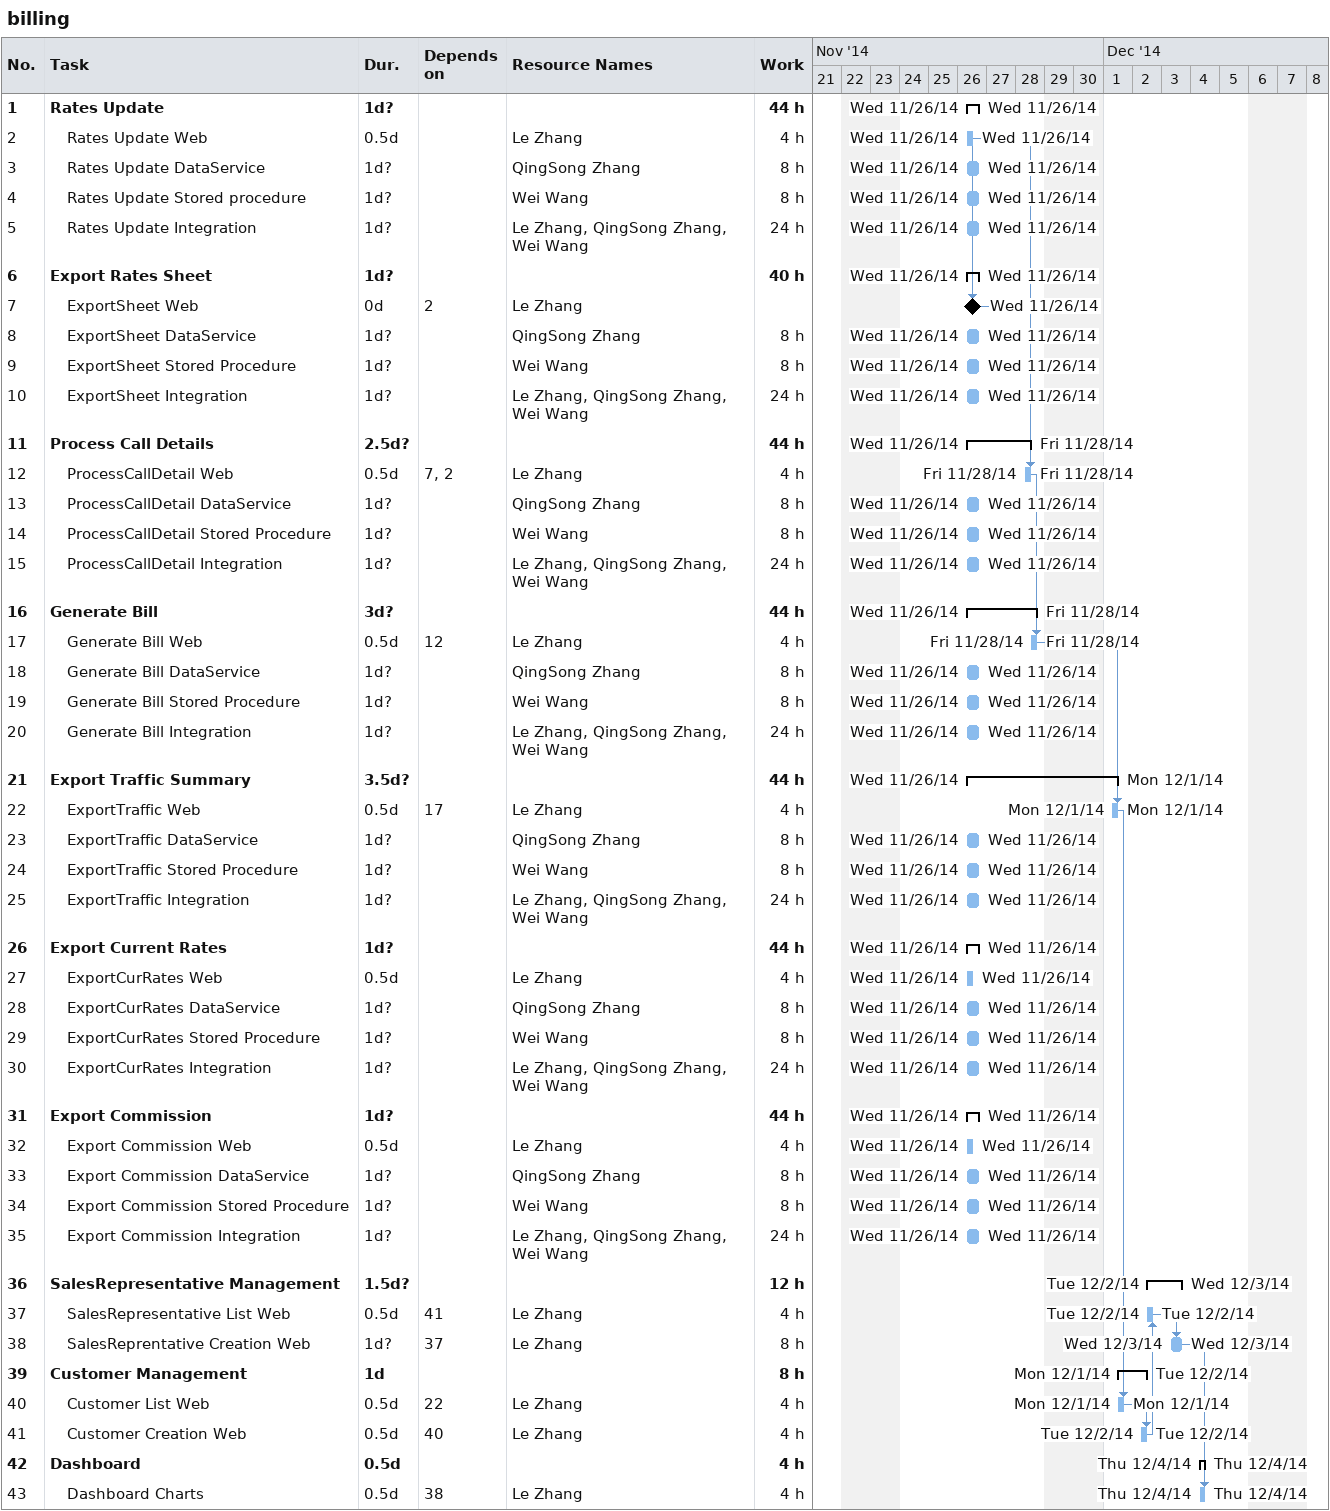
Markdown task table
billing

| ID | Level | Task | Duration | Start | Finish | Predecessors | Resources | Work (h) |
|---|---|---|---|---|---|---|---|---|
| 1 | 1 | **Rates Update** | 1d? | 2014-11-26 | 2014-11-26 |  |  | 44 |
| 2 | 2 | Rates Update Web | 0.5d | 2014-11-26 | 2014-11-26 |  | Le Zhang | 4 |
| 3 | 2 | Rates Update DataService | 1d? | 2014-11-26 | 2014-11-26 |  | QingSong Zhang | 8 |
| 4 | 2 | Rates Update Stored procedure | 1d? | 2014-11-26 | 2014-11-26 |  | Wei Wang | 8 |
| 5 | 2 | Rates Update Integration | 1d? | 2014-11-26 | 2014-11-26 |  | Le Zhang, QingSong Zhang, Wei Wang | 24 |
| 6 | 1 | **Export Rates Sheet** | 1d? | 2014-11-26 | 2014-11-26 |  |  | 40 |
| 7 | 2 | ExportSheet Web | 0d | 2014-11-26 | 2014-11-26 | 2 | Le Zhang |  |
| 8 | 2 | ExportSheet DataService | 1d? | 2014-11-26 | 2014-11-26 |  | QingSong Zhang | 8 |
| 9 | 2 | ExportSheet Stored Procedure | 1d? | 2014-11-26 | 2014-11-26 |  | Wei Wang | 8 |
| 10 | 2 | ExportSheet Integration | 1d? | 2014-11-26 | 2014-11-26 |  | Le Zhang, QingSong Zhang, Wei Wang | 24 |
| 11 | 1 | **Process Call Details** | 2.5d? | 2014-11-26 | 2014-11-28 |  |  | 44 |
| 12 | 2 | ProcessCallDetail Web | 0.5d | 2014-11-28 | 2014-11-28 | 7, 2 | Le Zhang | 4 |
| 13 | 2 | ProcessCallDetail DataService | 1d? | 2014-11-26 | 2014-11-26 |  | QingSong Zhang | 8 |
| 14 | 2 | ProcessCallDetail Stored Procedure | 1d? | 2014-11-26 | 2014-11-26 |  | Wei Wang | 8 |
| 15 | 2 | ProcessCallDetail Integration | 1d? | 2014-11-26 | 2014-11-26 |  | Le Zhang, QingSong Zhang, Wei Wang | 24 |
| 16 | 1 | **Generate Bill** | 3d? | 2014-11-26 | 2014-11-28 |  |  | 44 |
| 17 | 2 | Generate Bill Web | 0.5d | 2014-11-28 | 2014-11-28 | 12 | Le Zhang | 4 |
| 18 | 2 | Generate Bill DataService | 1d? | 2014-11-26 | 2014-11-26 |  | QingSong Zhang | 8 |
| 19 | 2 | Generate Bill Stored Procedure | 1d? | 2014-11-26 | 2014-11-26 |  | Wei Wang | 8 |
| 20 | 2 | Generate Bill Integration | 1d? | 2014-11-26 | 2014-11-26 |  | Le Zhang, QingSong Zhang, Wei Wang | 24 |
| 21 | 1 | **Export Traffic Summary** | 3.5d? | 2014-11-26 | 2014-12-01 |  |  | 44 |
| 22 | 2 | ExportTraffic Web | 0.5d | 2014-12-01 | 2014-12-01 | 17 | Le Zhang | 4 |
| 23 | 2 | ExportTraffic DataService | 1d? | 2014-11-26 | 2014-11-26 |  | QingSong Zhang | 8 |
| 24 | 2 | ExportTraffic Stored Procedure | 1d? | 2014-11-26 | 2014-11-26 |  | Wei Wang | 8 |
| 25 | 2 | ExportTraffic Integration | 1d? | 2014-11-26 | 2014-11-26 |  | Le Zhang, QingSong Zhang, Wei Wang | 24 |
| 26 | 1 | **Export Current Rates** | 1d? | 2014-11-26 | 2014-11-26 |  |  | 44 |
| 27 | 2 | ExportCurRates Web | 0.5d | 2014-11-26 | 2014-11-26 |  | Le Zhang | 4 |
| 28 | 2 | ExportCurRates DataService | 1d? | 2014-11-26 | 2014-11-26 |  | QingSong Zhang | 8 |
| 29 | 2 | ExportCurRates Stored Procedure | 1d? | 2014-11-26 | 2014-11-26 |  | Wei Wang | 8 |
| 30 | 2 | ExportCurRates Integration | 1d? | 2014-11-26 | 2014-11-26 |  | Le Zhang, QingSong Zhang, Wei Wang | 24 |
| 31 | 1 | **Export Commission** | 1d? | 2014-11-26 | 2014-11-26 |  |  | 44 |
| 32 | 2 | Export Commission Web | 0.5d | 2014-11-26 | 2014-11-26 |  | Le Zhang | 4 |
| 33 | 2 | Export Commission DataService | 1d? | 2014-11-26 | 2014-11-26 |  | QingSong Zhang | 8 |
| 34 | 2 | Export Commission Stored Procedure | 1d? | 2014-11-26 | 2014-11-26 |  | Wei Wang | 8 |
| 35 | 2 | Export Commission Integration | 1d? | 2014-11-26 | 2014-11-26 |  | Le Zhang, QingSong Zhang, Wei Wang | 24 |
| 36 | 1 | **SalesRepresentative Management** | 1.5d? | 2014-12-02 | 2014-12-03 |  |  | 12 |
| 37 | 2 | SalesRepresentative List Web | 0.5d | 2014-12-02 | 2014-12-02 | 41 | Le Zhang | 4 |
| 38 | 2 | SalesReprentative Creation Web | 1d? | 2014-12-03 | 2014-12-03 | 37 | Le Zhang | 8 |
| 39 | 1 | **Customer Management** | 1d | 2014-12-01 | 2014-12-02 |  |  | 8 |
| 40 | 2 | Customer List Web | 0.5d | 2014-12-01 | 2014-12-01 | 22 | Le Zhang | 4 |
| 41 | 2 | Customer Creation Web | 0.5d | 2014-12-02 | 2014-12-02 | 40 | Le Zhang | 4 |
| 42 | 1 | **Dashboard** | 0.5d | 2014-12-04 | 2014-12-04 |  |  | 4 |
| 43 | 2 | Dashboard Charts | 0.5d | 2014-12-04 | 2014-12-04 | 38 | Le Zhang | 4 |
